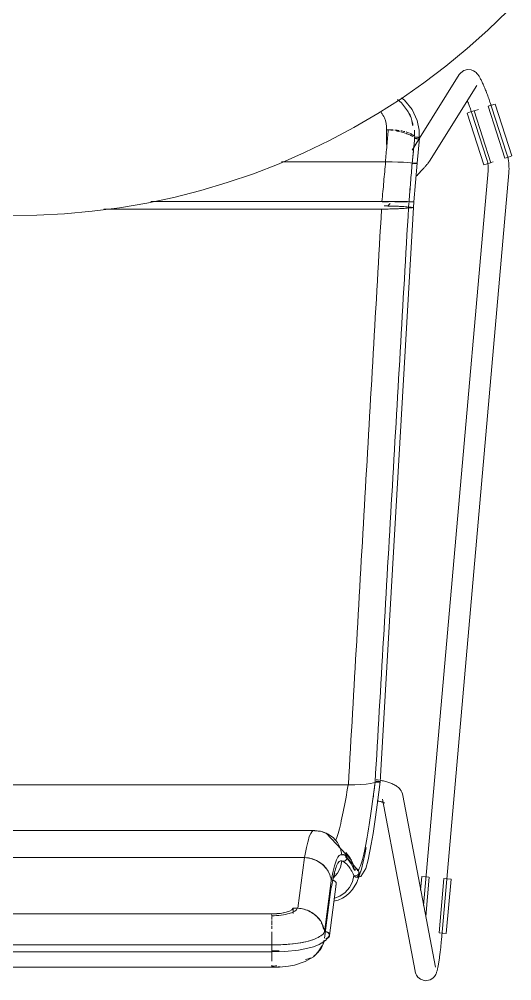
# Model space of a CAD drawing. Header units: millimetres. Extents: x 155927 to 326028, y -36033 to 97293.
# Drawn here: x 220590 to 220875, y 31041 to 31597 of the extents above; entities that cross this region are included whole.
import ezdxf

# ---------------------------------------------------------------- set-up
doc = ezdxf.new("R2010")
doc.units = ezdxf.units.MM
doc.header["$MEASUREMENT"] = 0
doc.layers.add('I-FURN', color=8, linetype='CONTINUOUS', lineweight=9)

msp = doc.modelspace()

# ---------------------------------------------------------------- linework, layer by layer
at = {"layer": 'I-FURN'}
for p, q in [((220861.08, 31590.59), (220872.57, 31601.72)), ((220849.15, 31579.93), (220861.08, 31590.59)), ((220836.8, 31569.76), (220849.15, 31579.93)), ((220824.05, 31560.09), (220836.8, 31569.76)), ((220844.55, 31564.86), (220821.51, 31528.09)), ((220845.44, 31565.98), (220844.55, 31564.86)), ((220845.44, 31565.98), (220847.17, 31567.2)), ((220847.17, 31567.2), (220849.4, 31567.79)), ((220849.4, 31567.79), (220851.37, 31567.62)), ((220851.37, 31567.62), (220852.75, 31567.1)), ((220852.75, 31567.1), (220853.67, 31566.53)), ((220853.67, 31566.53), (220854.3, 31566.01)), ((220854.3, 31566.01), (220854.76, 31565.55)), ((220854.76, 31565.55), (220855.13, 31565.12)), ((220855.13, 31565.12), (220855.44, 31564.72)), ((220855.44, 31564.72), (220855.72, 31564.33)), ((220855.72, 31564.33), (220855.97, 31563.94)), ((220855.97, 31563.94), (220856.22, 31563.55)), ((220856.22, 31563.55), (220856.45, 31563.15)), ((220856.45, 31563.15), (220856.68, 31562.74)), ((220856.68, 31562.74), (220856.91, 31562.31)), ((220810.93, 31550.93), (220824.05, 31560.09)), ((220827.41, 31514.9), (220854.72, 31558.49)), ((220856.91, 31562.31), (220857.14, 31561.87)), ((220857.14, 31561.87), (220857.37, 31561.42)), ((220857.37, 31561.42), (220857.6, 31560.94)), ((220857.6, 31560.94), (220857.83, 31560.45)), ((220857.83, 31560.45), (220858.07, 31559.94)), ((220858.07, 31559.94), (220858.31, 31559.41)), ((220858.31, 31559.41), (220858.55, 31558.87)), ((220858.55, 31558.87), (220858.79, 31558.31)), ((220858.79, 31558.31), (220859.04, 31557.73)), ((220859.04, 31557.73), (220859.28, 31557.13)), ((220859.28, 31557.13), (220859.53, 31556.52)), ((220811.23, 31551.54), (220812.92, 31550.19)), ((220859.53, 31556.52), (220859.78, 31555.9)), ((220859.78, 31555.9), (220860.03, 31555.26)), ((220860.03, 31555.26), (220860.29, 31554.6)), ((220860.29, 31554.6), (220860.54, 31553.94)), ((220860.54, 31553.94), (220860.8, 31553.26)), ((220860.8, 31553.26), (220861.05, 31552.57)), ((220861.05, 31552.57), (220861.31, 31551.87)), ((220861.31, 31551.87), (220861.56, 31551.16)), ((220797.46, 31542.31), (220810.93, 31550.93)), ((220808.84, 31550.48), (220811.19, 31548.52)), ((220811.19, 31548.52), (220814.68, 31543.95)), ((220812.92, 31550.19), (220817.26, 31544.66)), ((220849.35, 31549.6), (220849.59, 31548.98)), ((220849.59, 31548.98), (220849.82, 31548.34)), ((220849.82, 31548.34), (220850.06, 31547.7)), ((220850.06, 31547.7), (220850.29, 31547.04)), ((220850.29, 31547.04), (220850.53, 31546.37)), ((220850.53, 31546.37), (220850.76, 31545.7)), ((220861.19, 31546.58), (220870.87, 31516.58)), ((220861.3, 31546.62), (220863.28, 31547.26)), ((220861.56, 31551.16), (220861.81, 31550.45)), ((220861.81, 31550.45), (220862.07, 31549.73)), ((220862.07, 31549.73), (220862.32, 31549)), ((220862.32, 31549), (220862.57, 31548.27)), ((220862.57, 31548.27), (220862.81, 31547.53)), ((220862.81, 31547.53), (220863.06, 31546.79)), ((220863.06, 31546.79), (220863.21, 31546.33)), ((220871.92, 31519.52), (220863.21, 31546.33)), ((220863.28, 31547.26), (220865.23, 31547.89)), ((220865.23, 31547.89), (220874.92, 31517.88)), ((220783.65, 31534.23), (220797.46, 31542.31)), ((220814.68, 31543.95), (220816.59, 31540.26)), ((220817.26, 31544.66), (220820.16, 31538.34)), ((220849.07, 31542.67), (220851.03, 31543.3)), ((220849.07, 31542.67), (220858.76, 31512.67)), ((220850.76, 31545.7), (220850.99, 31545.02)), ((220850.99, 31545.02), (220851.23, 31544.34)), ((220851.03, 31543.3), (220853, 31543.94)), ((220851.23, 31544.34), (220851.46, 31543.65)), ((220851.46, 31543.65), (220851.69, 31542.95)), ((220851.69, 31542.95), (220851.79, 31542.63)), ((220851.79, 31542.63), (220860.5, 31515.81)), ((220862.8, 31513.97), (220853.12, 31543.98)), ((220855.69, 31544.81), (220853.21, 31544.01)), ((220820.16, 31538.34), (220821.37, 31532.69)), ((220769.52, 31526.71), (220783.65, 31534.23)), ((220802.46, 31533.02), (220803.51, 31533.02)), ((220802.52, 31524.51), (220802.52, 31534.26)), ((220821.37, 31532.69), (220821.46, 31527.23)), ((220755.11, 31519.77), (220769.52, 31526.71)), ((220820.91, 31527.13), (220817.24, 31521.27)), ((220820.16, 31513.63), (220821.58, 31528.13)), ((220740.43, 31513.4), (220755.11, 31519.77)), ((220871.93, 31519.47), (220871.92, 31519.52)), ((220872.26, 31518.38), (220871.93, 31519.47)), ((220872.55, 31517.27), (220872.26, 31518.38)), ((220725.51, 31507.63), (220740.43, 31513.4)), ((220801.81, 31514.47), (220741.7, 31514.47)), ((220741.7, 31514.47), (220801.81, 31514.47)), ((220805.57, 31514.44), (220801.81, 31514.47)), ((220801.93, 31514.47), (220805.57, 31514.44)), ((220805.67, 31514.44), (220809.11, 31514.37)), ((220809.11, 31514.37), (220805.67, 31514.44)), ((220812.21, 31514.25), (220809.11, 31514.37)), ((220809.17, 31514.36), (220812.21, 31514.25)), ((220814.68, 31514.1), (220812.21, 31514.25)), ((220812.25, 31514.25), (220814.69, 31514.1)), ((220816.42, 31513.92), (220814.68, 31514.1)), ((220814.7, 31514.1), (220816.42, 31513.92)), ((220816.42, 31513.92), (220817.31, 31513.73)), ((220817.31, 31513.73), (220816.42, 31513.92)), ((220817.78, 31513.74), (220817.31, 31513.73)), ((220817.31, 31513.73), (220817.78, 31513.74)), ((220817.32, 31513.54), (220817.8, 31513.53)), ((220817.79, 31513.53), (220817.32, 31513.54)), ((220818.28, 31513.74), (220817.78, 31513.74)), ((220817.78, 31513.74), (220818.27, 31513.74)), ((220818.27, 31513.74), (220818.77, 31513.73)), ((220818.77, 31513.73), (220818.28, 31513.74)), ((220818.29, 31513.53), (220818.78, 31513.54)), ((220818.78, 31513.54), (220818.29, 31513.53)), ((220818.33, 31491.43), (220820.16, 31513.63)), ((220819.22, 31513.72), (220818.77, 31513.73)), ((220818.77, 31513.73), (220819.22, 31513.72)), ((220818.78, 31513.54), (220819.24, 31513.55)), ((220819.23, 31513.55), (220818.78, 31513.54)), ((220819.61, 31513.71), (220819.22, 31513.72)), ((220819.22, 31513.72), (220819.6, 31513.71)), ((220819.61, 31513.56), (220819.23, 31513.55)), ((220819.24, 31513.55), (220819.62, 31513.56)), ((220819.6, 31513.71), (220819.9, 31513.69)), ((220819.9, 31513.69), (220819.61, 31513.71)), ((220819.91, 31513.59), (220819.61, 31513.56)), ((220819.62, 31513.56), (220819.91, 31513.59)), ((220820.09, 31513.66), (220819.9, 31513.69)), ((220819.91, 31513.59), (220820.1, 31513.61)), ((220820.09, 31513.61), (220819.91, 31513.59)), ((220820.09, 31513.66), (220820.16, 31513.64)), ((220820.16, 31513.64), (220820.09, 31513.66)), ((220820.16, 31513.63), (220820.09, 31513.61)), ((220820.1, 31513.61), (220820.16, 31513.63)), ((220825.65, 31512.66), (220825.41, 31512.38)), ((220825.88, 31512.92), (220825.65, 31512.66)), ((220826.09, 31513.18), (220825.88, 31512.92)), ((220826.29, 31513.42), (220826.09, 31513.18)), ((220826.48, 31513.65), (220826.29, 31513.42)), ((220826.66, 31513.87), (220826.48, 31513.65)), ((220826.84, 31514.09), (220826.66, 31513.87)), ((220827.01, 31514.32), (220826.84, 31514.09)), ((220827.2, 31514.58), (220827.01, 31514.32)), ((220827.41, 31514.9), (220827.2, 31514.58)), ((220860.71, 31513.3), (220858.76, 31512.67)), ((220860.5, 31515.81), (220860.7, 31515.18)), ((220860.7, 31515.18), (220860.86, 31514.54)), ((220862.69, 31513.93), (220860.71, 31513.3)), ((220860.86, 31514.54), (220861, 31513.89)), ((220861, 31513.89), (220861.12, 31513.24)), ((220861.12, 31513.24), (220861.21, 31512.58)), ((220864.07, 31514.38), (220862.9, 31514)), ((220872.96, 31517.25), (220870.99, 31516.62)), ((220872.79, 31516.16), (220872.55, 31517.27)), ((220872.98, 31515.03), (220872.79, 31516.16)), ((220874.92, 31517.88), (220872.96, 31517.25)), ((220873.13, 31513.9), (220872.98, 31515.03)), ((220873.24, 31512.76), (220873.13, 31513.9)), ((220873.3, 31511.62), (220873.24, 31512.76)), ((220710.37, 31502.46), (220725.51, 31507.63)), ((220820.99, 31507.51), (220820.56, 31507.06)), ((220821.4, 31507.96), (220820.99, 31507.51)), ((220821.8, 31508.39), (220821.4, 31507.96)), ((220822.19, 31508.82), (220821.8, 31508.39)), ((220822.58, 31509.23), (220822.19, 31508.82)), ((220822.94, 31509.63), (220822.58, 31509.23)), ((220823.3, 31510.02), (220822.94, 31509.63)), ((220823.64, 31510.4), (220823.3, 31510.02)), ((220823.97, 31510.76), (220823.64, 31510.4)), ((220861.25, 31509.25), (220823.95, 31084.75)), ((220824.29, 31511.11), (220823.97, 31510.76)), ((220824.59, 31511.45), (220824.29, 31511.11)), ((220824.88, 31511.77), (220824.59, 31511.45)), ((220825.15, 31512.08), (220824.88, 31511.77)), ((220825.41, 31512.38), (220825.15, 31512.08)), ((220834.26, 31064.88), (220873.2, 31508.2)), ((220861.21, 31512.58), (220861.27, 31511.92)), ((220861.3, 31509.94), (220861.25, 31509.28)), ((220861.25, 31509.28), (220861.25, 31509.25)), ((220861.27, 31511.92), (220861.3, 31511.26)), ((220861.3, 31511.26), (220861.31, 31510.6)), ((220861.31, 31510.6), (220861.3, 31509.94)), ((220873.2, 31508.2), (220873.28, 31509.34)), ((220873.28, 31509.34), (220873.31, 31510.48)), ((220873.31, 31510.48), (220873.3, 31511.62)), ((220695.04, 31497.89), (220710.37, 31502.46)), ((220820.13, 31506.6), (220819.69, 31506.12)), ((220820.56, 31507.06), (220820.13, 31506.6)), ((220679.53, 31493.95), (220695.04, 31497.89)), ((220648.11, 31487.93), (220663.88, 31490.62)), ((220663.88, 31490.62), (220679.53, 31493.95)), ((220666.13, 31491.5), (220799.87, 31491.5)), ((220799.87, 31491.5), (220666.13, 31491.5)), ((220799.87, 31491.5), (220803.66, 31491.5)), ((220803.66, 31491.5), (220799.87, 31491.5)), ((220803.66, 31491.37), (220799.88, 31491.37)), ((220799.88, 31491.37), (220803.66, 31491.37)), ((220803.66, 31491.5), (220807.22, 31491.49)), ((220807.22, 31491.49), (220803.66, 31491.5)), ((220810.36, 31491.48), (220807.22, 31491.49)), ((220810.34, 31491.39), (220807.22, 31491.38)), ((220807.22, 31491.38), (220810.34, 31491.39)), ((220807.23, 31491.49), (220810.35, 31491.48)), ((220812.84, 31491.4), (220810.34, 31491.39)), ((220810.34, 31491.39), (220812.84, 31491.4)), ((220810.36, 31491.48), (220812.86, 31491.47)), ((220812.86, 31491.47), (220810.36, 31491.48)), ((220814.59, 31491.41), (220812.84, 31491.4)), ((220812.84, 31491.4), (220814.59, 31491.41)), ((220812.86, 31491.47), (220814.6, 31491.46)), ((220814.61, 31491.46), (220812.86, 31491.47)), ((220814.6, 31491.46), (220815.49, 31491.44)), ((220815.49, 31491.44), (220814.61, 31491.46)), ((220815.49, 31491.44), (220815.96, 31491.44)), ((220815.97, 31491.44), (220815.49, 31491.44)), ((220815.96, 31491.43), (220815.49, 31491.43)), ((220815.49, 31491.43), (220815.96, 31491.43)), ((220815.96, 31491.44), (220816.46, 31491.44)), ((220816.45, 31491.43), (220815.96, 31491.43)), ((220815.96, 31491.43), (220816.46, 31491.43)), ((220816.46, 31491.44), (220815.97, 31491.44)), ((220816.94, 31491.43), (220816.45, 31491.43)), ((220816.46, 31491.44), (220816.95, 31491.44)), ((220816.95, 31491.44), (220816.46, 31491.44)), ((220816.46, 31491.43), (220816.95, 31491.43)), ((220817.4, 31491.43), (220816.94, 31491.43)), ((220816.95, 31491.44), (220817.4, 31491.44)), ((220817.41, 31491.44), (220816.95, 31491.44)), ((220816.95, 31491.43), (220817.4, 31491.43)), ((220817.4, 31491.44), (220817.78, 31491.44)), ((220817.78, 31491.43), (220817.4, 31491.43)), ((220817.4, 31491.43), (220817.78, 31491.43)), ((220817.79, 31491.44), (220817.41, 31491.44)), ((220817.78, 31491.44), (220818.08, 31491.44)), ((220818.08, 31491.44), (220817.79, 31491.44)), ((220818.33, 31491.43), (220818.06, 31488.08)), ((220818.26, 31491.44), (220818.33, 31491.43)), ((220818.33, 31491.43), (220818.26, 31491.43)), ((220818.33, 31491.43), (220818.27, 31491.44)), ((220818.27, 31491.43), (220818.33, 31491.43)), ((220616.31, 31484.44), (220632.25, 31485.87)), ((220632.25, 31485.87), (220648.11, 31487.93)), ((220639.03, 31487.18), (220799.6, 31487.18)), ((220799.6, 31487.18), (220639.03, 31487.18)), ((220798.77, 31156.17), (220818.06, 31488.08)), ((220799.6, 31487.18), (220803.39, 31487.21)), ((220803.4, 31488.94), (220801.14, 31488.96)), ((220803.09, 31488.82), (220804.57, 31490.35)), ((220803.39, 31487.21), (220806.95, 31487.29)), ((220806.95, 31488.86), (220803.4, 31488.94)), ((220810.07, 31488.74), (220806.95, 31488.86)), ((220806.95, 31487.29), (220810.08, 31487.41)), ((220812.56, 31488.58), (220810.07, 31488.74)), ((220810.08, 31487.41), (220812.59, 31487.57)), ((220814.31, 31488.39), (220812.56, 31488.58)), ((220812.59, 31487.57), (220814.33, 31487.77)), ((220815.22, 31488.17), (220814.31, 31488.39)), ((220814.33, 31487.77), (220815.22, 31487.98)), ((220815.69, 31488.18), (220815.22, 31488.17)), ((220815.22, 31487.98), (220815.69, 31487.97)), ((220816.18, 31488.19), (220815.69, 31488.18)), ((220815.69, 31487.97), (220816.19, 31487.96)), ((220816.67, 31488.18), (220816.18, 31488.19)), ((220816.19, 31487.96), (220816.68, 31487.97)), ((220817.12, 31488.17), (220816.67, 31488.18)), ((220816.68, 31487.97), (220817.13, 31487.98)), ((220817.51, 31488.15), (220817.12, 31488.17)), ((220817.13, 31487.98), (220817.51, 31488)), ((220817.8, 31488.13), (220817.51, 31488.15)), ((220817.51, 31488), (220817.8, 31488.02)), ((220817.99, 31488.1), (220817.8, 31488.13)), ((220817.8, 31488.02), (220817.99, 31488.05)), ((220818.06, 31488.08), (220817.99, 31488.1)), ((220817.99, 31488.05), (220818.06, 31488.08)), ((220584.33, 31483.51), (220600.33, 31483.66)), ((220600.33, 31483.66), (220616.31, 31484.44)), ((220797.25, 31157.3), (220796.52, 31157.4)), ((220797.96, 31157.19), (220797.25, 31157.3)), ((220799.36, 31156.95), (220798.67, 31157.07)), ((220396.95, 31154.45), (220780.35, 31154.45)), ((220780.43, 31154.45), (220396.95, 31154.45)), ((220780.35, 31154.45), (220784.12, 31154.51)), ((220784.12, 31154.51), (220780.43, 31154.45)), ((220784.12, 31154.51), (220787.66, 31154.66)), ((220787.66, 31154.66), (220784.18, 31154.51)), ((220787.66, 31154.66), (220790.76, 31154.9)), ((220790.76, 31154.9), (220787.7, 31154.66)), ((220790.76, 31154.9), (220793.25, 31155.21)), ((220793.25, 31155.21), (220790.79, 31154.9)), ((220793.25, 31155.21), (220795, 31155.58)), ((220795, 31155.58), (220793.26, 31155.21)), ((220795.9, 31155.98), (220795, 31155.58)), ((220795, 31155.58), (220795.9, 31155.98)), ((220795.9, 31155.98), (220796.37, 31155.96)), ((220796.38, 31155.96), (220795.9, 31155.98)), ((220796.37, 31155.96), (220796.87, 31155.96)), ((220796.87, 31155.96), (220796.38, 31155.96)), ((220796.91, 31156.38), (220796.41, 31156.38)), ((220796.41, 31156.38), (220796.91, 31156.38)), ((220796.87, 31155.96), (220797.36, 31155.96)), ((220797.37, 31155.96), (220796.87, 31155.96)), ((220797.4, 31156.37), (220796.91, 31156.38)), ((220796.91, 31156.38), (220797.4, 31156.37)), ((220798.77, 31156.17), (220797.21, 31144.31)), ((220797.36, 31155.96), (220797.82, 31155.99)), ((220797.82, 31155.99), (220797.37, 31155.96)), ((220797.85, 31156.35), (220797.4, 31156.37)), ((220797.4, 31156.37), (220797.86, 31156.35)), ((220797.82, 31155.99), (220798.2, 31156.02)), ((220798.21, 31156.02), (220797.82, 31155.99)), ((220798.23, 31156.31), (220797.85, 31156.35)), ((220797.86, 31156.35), (220798.24, 31156.31)), ((220798.2, 31156.02), (220798.5, 31156.06)), ((220798.51, 31156.06), (220798.21, 31156.02)), ((220798.52, 31156.27), (220798.23, 31156.31)), ((220798.24, 31156.31), (220798.53, 31156.27)), ((220798.5, 31156.06), (220798.7, 31156.11)), ((220798.7, 31156.11), (220798.51, 31156.06)), ((220798.71, 31156.22), (220798.52, 31156.27)), ((220798.53, 31156.27), (220798.71, 31156.22)), ((220798.7, 31156.11), (220798.77, 31156.17)), ((220798.77, 31156.17), (220798.7, 31156.11)), ((220798.77, 31156.17), (220798.71, 31156.22)), ((220798.71, 31156.22), (220798.77, 31156.17)), ((220800.04, 31156.81), (220799.36, 31156.95)), ((220800.71, 31156.67), (220800.04, 31156.81)), ((220801.36, 31156.52), (220800.71, 31156.67)), ((220802.01, 31156.36), (220801.36, 31156.52)), ((220802.64, 31156.18), (220802.01, 31156.36)), ((220803.25, 31156), (220802.64, 31156.18)), ((220803.86, 31155.81), (220803.25, 31156)), ((220804.45, 31155.6), (220803.86, 31155.81)), ((220805.03, 31155.38), (220804.45, 31155.6)), ((220805.6, 31155.15), (220805.03, 31155.38)), ((220806.16, 31154.89), (220805.6, 31155.15)), ((220806.71, 31154.62), (220806.16, 31154.89)), ((220807.25, 31154.33), (220806.71, 31154.62)), ((220807.79, 31154.01), (220807.25, 31154.33)), ((220808.32, 31153.65), (220807.79, 31154.01)), ((220808.86, 31153.25), (220808.32, 31153.65)), ((220809.39, 31152.8), (220808.86, 31153.25)), ((220809.91, 31152.28), (220809.39, 31152.8)), ((220810.42, 31151.68), (220809.91, 31152.28)), ((220810.9, 31150.99), (220810.42, 31151.68)), ((220800.17, 31146.09), (220818.99, 31046.79)), ((220811.34, 31150.2), (220810.9, 31150.99)), ((220811.7, 31149.31), (220811.34, 31150.2)), ((220811.96, 31148.32), (220811.7, 31149.31)), ((220830.78, 31049.03), (220811.96, 31148.32)), ((220797.21, 31144.31), (220795.86, 31134.38)), ((220797.62, 31145.06), (220797.13, 31145.16)), ((220798.09, 31144.96), (220797.62, 31145.06)), ((220798.54, 31144.86), (220798.09, 31144.96)), ((220798.96, 31144.75), (220798.54, 31144.86)), ((220799.35, 31144.64), (220798.96, 31144.75)), ((220799.72, 31144.53), (220799.35, 31144.64)), ((220800.06, 31144.43), (220799.72, 31144.53)), ((220800.36, 31144.32), (220800.06, 31144.43)), ((220800.63, 31144.22), (220800.36, 31144.32)), ((220800.86, 31144.12), (220800.63, 31144.22)), ((220801.05, 31144.04), (220800.86, 31144.12)), ((220801.21, 31143.96), (220801.05, 31144.04)), ((220801.29, 31143.91), (220801.21, 31143.96)), ((220801.37, 31143.87), (220801.29, 31143.91)), ((220801.39, 31143.86), (220801.37, 31143.87)), ((220795.86, 31134.38), (220794.68, 31126.36)), ((220416.26, 31127.95), (220761.05, 31127.95)), ((220761.05, 31127.95), (220416.26, 31127.95)), ((220760.51, 31128.1), (220455.71, 31128.1)), ((220764.26, 31127.66), (220760.51, 31128.1)), ((220764.84, 31127.47), (220761.05, 31127.95)), ((220761.05, 31127.94), (220764.83, 31127.47)), ((220768.72, 31125.93), (220764.26, 31127.66)), ((220764.83, 31127.47), (220768.4, 31126.1)), ((220768.41, 31126.11), (220764.84, 31127.47)), ((220767.62, 31126.53), (220765.7, 31127.23)), ((220782.22, 31110.83), (220767.62, 31126.53)), ((220768.4, 31126.1), (220771.54, 31123.93)), ((220771.54, 31123.94), (220768.41, 31126.11)), ((220774.05, 31121.07), (220771.54, 31123.94)), ((220771.54, 31123.93), (220774.05, 31121.06)), ((220794.68, 31126.36), (220793.64, 31120.05)), ((220775.8, 31117.67), (220774.05, 31121.07)), ((220774.05, 31121.06), (220775.8, 31117.67)), ((220789.93, 31114.19), (220790.66, 31118.25)), ((220793.64, 31120.05), (220791.84, 31111.03)), ((220778.51, 31113.92), (220775.63, 31113.97)), ((220776.7, 31113.96), (220775.8, 31117.67)), ((220776.7, 31113.95), (220777.17, 31114.12)), ((220777.17, 31114.12), (220776.7, 31113.96)), ((220777.66, 31114.16), (220777.17, 31114.12)), ((220777.17, 31114.12), (220777.66, 31114.15)), ((220778.16, 31114.07), (220777.66, 31114.16)), ((220777.66, 31114.15), (220778.15, 31114.07)), ((220778.15, 31114.07), (220778.6, 31113.87)), ((220778.61, 31113.87), (220778.16, 31114.07)), ((220786.33, 31104.64), (220778.21, 31114.06)), ((220778.6, 31113.87), (220778.99, 31113.56)), ((220778.99, 31113.56), (220778.61, 31113.87)), ((220778.88, 31115.34), (220781.27, 31112.5)), ((220781.28, 31112.5), (220778.88, 31115.34)), ((220778.99, 31113.56), (220779.28, 31113.15)), ((220779.28, 31113.15), (220778.99, 31113.56)), ((220779.28, 31113.15), (220779.47, 31112.69)), ((220779.47, 31112.69), (220779.28, 31113.15)), ((220779.47, 31112.69), (220779.53, 31112.2)), ((220779.54, 31112.2), (220779.47, 31112.69)), ((220788.04, 31105.67), (220789.93, 31114.19)), ((220422.3, 31112.35), (220755.01, 31112.35)), ((220755.01, 31112.35), (220422.3, 31112.35)), ((220755.01, 31112.35), (220751.15, 31083.07)), ((220758.78, 31111.87), (220755.01, 31112.35)), ((220762.33, 31110.55), (220758.78, 31111.87)), ((220765.44, 31108.48), (220762.33, 31110.55)), ((220767.93, 31105.74), (220765.44, 31108.48)), ((220775.8, 31106.74), (220776.7, 31110.45)), ((220777.17, 31110.29), (220776.7, 31110.45)), ((220776.7, 31110.45), (220777.17, 31110.29)), ((220777.38, 31110.17), (220776.94, 31110.35)), ((220777.66, 31110.25), (220777.17, 31110.29)), ((220777.17, 31110.29), (220777.66, 31110.25)), ((220778.15, 31110.33), (220777.66, 31110.25)), ((220777.66, 31110.25), (220778.16, 31110.33)), ((220778.6, 31110.53), (220778.15, 31110.33)), ((220778.16, 31110.33), (220778.61, 31110.53)), ((220778.99, 31110.85), (220778.6, 31110.53)), ((220778.61, 31110.53), (220778.99, 31110.85)), ((220779.28, 31111.25), (220778.99, 31110.85)), ((220778.99, 31110.85), (220779.28, 31111.25)), ((220779.47, 31111.71), (220779.28, 31111.25)), ((220779.28, 31111.25), (220779.47, 31111.71)), ((220779.53, 31112.2), (220779.47, 31111.71)), ((220779.47, 31111.71), (220779.54, 31112.2)), ((220781.27, 31112.5), (220782.91, 31109.18)), ((220782.92, 31109.18), (220781.28, 31112.5)), ((220782.91, 31109.18), (220783.71, 31105.56)), ((220783.71, 31105.57), (220782.92, 31109.18)), ((220791.84, 31111.03), (220790.43, 31106.03)), ((220771.54, 31100.47), (220774.05, 31103.34)), ((220772.54, 31103.37), (220771.79, 31100.93)), ((220774.05, 31103.34), (220775.8, 31106.74)), ((220782.75, 31098.45), (220783.66, 31102.08)), ((220784.13, 31101.92), (220783.66, 31102.08)), ((220783.66, 31102.08), (220784.13, 31101.91)), ((220783.71, 31105.56), (220784.18, 31105.72)), ((220784.18, 31105.72), (220783.71, 31105.57)), ((220784.62, 31101.87), (220784.13, 31101.92)), ((220784.13, 31101.91), (220784.62, 31101.87)), ((220784.18, 31105.72), (220784.68, 31105.75)), ((220784.68, 31105.75), (220784.18, 31105.72)), ((220785.12, 31101.95), (220784.62, 31101.87)), ((220784.62, 31101.87), (220785.12, 31101.95)), ((220784.68, 31105.75), (220785.17, 31105.65)), ((220785.17, 31105.66), (220784.68, 31105.75)), ((220785.57, 31102.14), (220785.12, 31101.95)), ((220785.12, 31101.95), (220785.57, 31102.14)), ((220785.62, 31105.45), (220785.17, 31105.66)), ((220785.17, 31105.65), (220785.62, 31105.45)), ((220785.36, 31098.04), (220788.04, 31105.67)), ((220785.96, 31102.45), (220785.57, 31102.14)), ((220785.57, 31102.14), (220785.96, 31102.45)), ((220785.62, 31105.45), (220786, 31105.13)), ((220786, 31105.13), (220785.62, 31105.45)), ((220786.26, 31102.85), (220785.96, 31102.45)), ((220785.96, 31102.45), (220786.26, 31102.84)), ((220786, 31105.13), (220786.29, 31104.73)), ((220786.29, 31104.73), (220786, 31105.13)), ((220786.18, 31104.91), (220786.31, 31104.7)), ((220786.45, 31103.3), (220786.26, 31102.85)), ((220786.26, 31102.84), (220786.46, 31103.3)), ((220786.29, 31104.73), (220786.47, 31104.27)), ((220786.47, 31104.27), (220786.29, 31104.73)), ((220786.53, 31103.78), (220786.45, 31103.3)), ((220786.46, 31103.3), (220786.53, 31103.78)), ((220786.47, 31104.27), (220786.53, 31103.78)), ((220786.53, 31103.78), (220786.47, 31104.27)), ((220790.43, 31106.03), (220787.66, 31101.39)), ((220770.56, 31098.97), (220766.71, 31069.27)), ((220773.39, 31097.07), (220769.53, 31067.29)), ((220771.79, 31100.93), (220770.41, 31094.64)), ((220771.52, 31099.16), (220771.03, 31099.13)), ((220772.02, 31099.09), (220771.52, 31099.16)), ((220772.47, 31098.89), (220772.02, 31099.09)), ((220772.85, 31098.59), (220772.47, 31098.89)), ((220773.14, 31098.21), (220772.85, 31098.59)), ((220773.33, 31097.77), (220773.14, 31098.21)), ((220773.15, 31096.39), (220773.33, 31096.83)), ((220773.4, 31097.3), (220773.33, 31097.77)), ((220773.33, 31096.83), (220773.4, 31097.3)), ((220781.01, 31095.13), (220782.75, 31098.45)), ((220782.86, 31093.92), (220785.36, 31098.04)), ((220785.48, 31100.86), (220784.56, 31101.16)), ((220787.66, 31101.39), (220785.48, 31100.86)), ((220822.92, 31101.38), (220822.22, 31093.49)), ((220822.92, 31101.38), (220824.96, 31101.2)), ((220824.96, 31101.2), (220827.03, 31101.02)), ((220825.16, 31078.41), (220827.15, 31101.01)), ((220835.6, 31100.27), (220832.84, 31068.86)), ((220835.72, 31100.26), (220837.79, 31100.08)), ((220839.83, 31099.9), (220837.07, 31068.49)), ((220837.79, 31100.08), (220839.83, 31099.9)), ((220770.54, 31095.42), (220766.69, 31065.73)), ((220775.45, 31090.13), (220778.53, 31092.3)), ((220778.53, 31092.3), (220781.01, 31095.13)), ((220779.15, 31090.28), (220781.12, 31091.96)), ((220781.12, 31091.96), (220782.86, 31093.92)), ((220771.93, 31088.73), (220775.45, 31090.13)), ((220772.07, 31087.22), (220774.58, 31087.87)), ((220774.58, 31087.87), (220776.95, 31088.9)), ((220776.95, 31088.9), (220779.15, 31090.28)), ((220736.08, 31079.88), (220441.23, 31079.88)), ((220441.23, 31079.82), (220736.08, 31079.82)), ((220739.12, 31079.99), (220736.08, 31079.88)), ((220741.97, 31080.31), (220739.12, 31079.99)), ((220744.46, 31080.82), (220741.97, 31080.31)), ((220746.44, 31081.49), (220744.46, 31080.82)), ((220747.79, 31082.28), (220746.44, 31081.49)), ((220748.43, 31083.14), (220747.79, 31082.28)), ((220748.43, 31080.13), (220748.43, 31083.14)), ((220751.15, 31083.07), (220748.43, 31083.14)), ((220736.08, 31078.29), (220736.08, 31076.56)), ((220736.08, 31075.97), (220736.08, 31073.51)), ((220736.08, 31072.98), (220736.08, 31071.14)), ((220736.08, 31069.51), (220736.08, 31065.96)), ((220767.46, 31071.7), (220766.84, 31066.92)), ((220835.03, 31068.66), (220832.96, 31068.85)), ((220837.07, 31068.49), (220835.03, 31068.66)), ((220736.08, 31061.95), (220736.08, 31065.76)), ((220736.08, 31065.76), (220736.08, 31061.95)), ((220742.49, 31062.07), (220748.48, 31062.55)), ((220748.48, 31062.55), (220753.91, 31063.38)), ((220753.91, 31063.38), (220757.41, 31064.18)), ((220757.41, 31064.18), (220760.24, 31065.06)), ((220760.24, 31065.06), (220760.75, 31065.25)), ((220767.28, 31064.41), (220763.45, 31062.1)), ((220769.17, 31066.79), (220767.28, 31064.41)), ((220834.03, 31062.47), (220834.1, 31063.22)), ((220834.1, 31063.22), (220834.17, 31063.97)), ((220834.17, 31063.97), (220834.24, 31064.72)), ((220834.24, 31064.72), (220834.26, 31064.88)), ((220736.08, 31061.98), (220441.23, 31061.98)), ((220441.23, 31058.02), (220736.08, 31058.02)), ((220736.08, 31061.98), (220742.49, 31062.07)), ((220736.08, 31061.97), (220736.08, 31058.02)), ((220736.08, 31061.87), (220736.08, 31061.97)), ((220736.08, 31061.65), (220736.08, 31061.87)), ((220736.08, 31061.31), (220736.08, 31061.65)), ((220736.08, 31060.9), (220736.08, 31061.31)), ((220736.08, 31060.42), (220736.08, 31060.9)), ((220736.08, 31059.92), (220736.08, 31060.42)), ((220736.08, 31059.43), (220736.08, 31059.92)), ((220736.08, 31058.98), (220736.08, 31059.43)), ((220736.08, 31058.59), (220736.08, 31058.98)), ((220736.08, 31058.28), (220736.08, 31058.59)), ((220736.08, 31058.09), (220736.08, 31058.28)), ((220736.08, 31055.24), (220736.08, 31058.26)), ((220736.08, 31058.26), (220736.08, 31055.25)), ((220743.64, 31058.17), (220736.08, 31058.02)), ((220736.08, 31058.02), (220736.08, 31058.09)), ((220751.53, 31058.96), (220743.64, 31058.17)), ((220756.24, 31059.83), (220751.53, 31058.96)), ((220760.28, 31060.91), (220756.24, 31059.83)), ((220763.45, 31062.1), (220760.28, 31060.91)), ((220763.82, 31059.03), (220762.15, 31056.96)), ((220765.15, 31061.3), (220763.82, 31059.03)), ((220833.39, 31056.71), (220833.47, 31057.4)), ((220833.47, 31057.4), (220833.56, 31058.1)), ((220833.56, 31058.1), (220833.64, 31058.81)), ((220833.64, 31058.81), (220833.72, 31059.53)), ((220833.72, 31059.53), (220833.8, 31060.25)), ((220833.8, 31060.25), (220833.88, 31060.99)), ((220833.88, 31060.99), (220833.96, 31061.73)), ((220833.96, 31061.73), (220834.03, 31062.47)), ((220736.08, 31055.08), (220736.08, 31052.5)), ((220755.45, 31052.25), (220749.3, 31050.23)), ((220760.17, 31055.12), (220755.45, 31052.25)), ((220762.15, 31056.96), (220760.17, 31055.12)), ((220832.58, 31051.16), (220832.67, 31051.71)), ((220832.67, 31051.71), (220832.76, 31052.28)), ((220832.76, 31052.28), (220832.85, 31052.87)), ((220832.85, 31052.87), (220832.95, 31053.47)), ((220832.95, 31053.47), (220833.04, 31054.09)), ((220833.04, 31054.09), (220833.13, 31054.73)), ((220833.13, 31054.73), (220833.21, 31055.37)), ((220833.21, 31055.37), (220833.3, 31056.04)), ((220833.3, 31056.04), (220833.39, 31056.71)), ((220441.23, 31048.98), (220736.08, 31048.98)), ((220736.08, 31049.33), (220736.08, 31050.24)), ((220736.08, 31049.38), (220736.08, 31049)), ((220736.08, 31048.98), (220736.08, 31049.15)), ((220740.6, 31049.06), (220736.08, 31048.98)), ((220745.81, 31049.58), (220740.6, 31049.06)), ((220749.3, 31050.23), (220745.81, 31049.58)), ((220819.07, 31046.38), (220818.99, 31046.79)), ((220819.21, 31045.86), (220819.07, 31046.38)), ((220819.42, 31045.24), (220819.21, 31045.86)), ((220831.31, 31045.8), (220831.45, 31046.21)), ((220831.45, 31046.21), (220831.58, 31046.6)), ((220831.58, 31046.6), (220831.69, 31047)), ((220831.69, 31047), (220831.8, 31047.4)), ((220831.8, 31047.4), (220831.9, 31047.81)), ((220831.9, 31047.81), (220832, 31048.24)), ((220832, 31048.24), (220832.1, 31048.68)), ((220832.1, 31048.68), (220832.2, 31049.14)), ((220832.2, 31049.14), (220832.29, 31049.62)), ((220832.29, 31049.62), (220832.39, 31050.12)), ((220832.39, 31050.12), (220832.48, 31050.63)), ((220832.48, 31050.63), (220832.58, 31051.16)), ((220819.8, 31044.44), (220819.42, 31045.24)), ((220820.55, 31043.36), (220819.8, 31044.44)), ((220822.12, 31042.04), (220820.55, 31043.36)), ((220822.12, 31042.04), (220824.87, 31041.2)), ((220824.87, 31041.2), (220827.63, 31041.69)), ((220827.63, 31041.69), (220829.29, 31042.73)), ((220829.29, 31042.73), (220830.14, 31043.64)), ((220830.14, 31043.64), (220830.62, 31044.34)), ((220830.62, 31044.34), (220830.92, 31044.9)), ((220830.92, 31044.9), (220831.14, 31045.37)), ((220831.14, 31045.37), (220831.31, 31045.8))]:
    msp.add_line(p, q, dxfattribs=at)
for centre, major_axis, ratio, start_param, end_param in [((220754.88, 31097.28), (15.78, 0), 0.955139, 0.354206, 1.562553), ((220754.88, 31097.28), (15.78, 0), 0.955139, 0.112537, 0.354036), ((220771.44, 31097.3), (1.96, 0), 0.955139, 5.775592, 8.064923), ((220736.08, 31064.73), (0, 15.75), 0.000004, 5.8107, 5.99294), ((220736.08, 31053.26), (12.4, 0), 0.287441, 4.712389, 4.950404)]:
    msp.add_ellipse(centre, major_axis=major_axis, ratio=ratio, start_param=start_param, end_param=end_param, dxfattribs=at)
for points, knots in [([(220799.35, 31542.91), (220800.12, 31542), (220802.05, 31539.01), (220802.68, 31535.4), (220802.46, 31533.02)], [0.5, 0.5, 0.5, 0.5, 0.6666667, 1, 1, 1, 1]), ([(220814.68, 31543.93), (220815.19, 31543.1), (220816.77, 31540.38), (220817.37, 31537.4), (220817.65, 31535.29)], [-0.4024189, -0.4024189, -0.4024189, -0.4024189, -0.3333333, -0.1789981, -0.1789981, -0.1789981, -0.1789981]), ([(220818.75, 31528.68), (220818.89, 31528.7), (220819.17, 31528.73), (220819.6, 31528.75), (220819.97, 31528.74), (220820.26, 31528.72), (220820.53, 31528.68), (220820.78, 31528.63), (220821.01, 31528.57), (220821.2, 31528.51), (220821.4, 31528.41), (220821.5, 31528.32), (220821.53, 31528.28)], [0, 0, 0, 0, 0.0555556, 0.1111111, 0.1666667, 0.1944444, 0.2222222, 0.2777778, 0.3055556, 0.3333333, 0.3888889, 0.4444444, 0.4444444, 0.4444444, 0.4444444]), ([(220815.22, 31487.98), (220814.95, 31487.83), (220813.56, 31487.62), (220810.2, 31487.4), (220807.03, 31487.28), (220803.43, 31487.2), (220800.88, 31487.18), (220799.6, 31487.18)], [-1, -1, -1, -1, -0.666667, -0.5, -0.333333, -0.166667, 0, 0, 0, 0]), ([(220801.14, 31488.96), (220803.17, 31488.95), (220806.39, 31488.9), (220810.18, 31488.75), (220813.53, 31488.53), (220814.93, 31488.32), (220815.22, 31488.18)], [-0.9335619, -0.9335619, -0.9335619, -0.9335619, -0.6666667, -0.5, -0.3333333, 0, 0, 0, 0]), ([(220818.06, 31488.08), (220818.06, 31488.06), (220817.92, 31488.03), (220817.53, 31488), (220817.15, 31487.98), (220816.69, 31487.97), (220816.19, 31487.96), (220815.69, 31487.97), (220815.37, 31487.97), (220815.22, 31487.98)], [-0.498493, -0.498493, -0.498493, -0.498493, -0.375, -0.3125, -0.25, -0.1875, -0.125, -0.0625, 0, 0, 0, 0]), ([(220780.35, 31154.45), (220779.38, 31149.06), (220777.43, 31138.28), (220775, 31127.57), (220773.54, 31123.32), (220773.05, 31122.18)], [0, 0, 0, 0, 0.25, 0.5, 0.625, 0.625, 0.625, 0.625]), ([(220785.54, 31104.68), (220785.94, 31104.88), (220787.37, 31106.48), (220789.8, 31114.78), (220792.85, 31133.21), (220794.89, 31148.43), (220795.9, 31155.98)], [0.1500588, 0.1500588, 0.1500588, 0.1500588, 0.25, 0.5, 0.75, 1, 1, 1, 1]), ([(220760.51, 31128.1), (220759.68, 31128.1), (220757.85, 31125.72), (220756.02, 31118.08), (220755.01, 31112.35)], [0.0892846, 0.0892846, 0.0892846, 0.0892846, 0.5, 1, 1, 1, 1]), ([(220778.83, 31112.7), (220779.28, 31112.3), (220780.91, 31110.63), (220782.54, 31107.97), (220783.71, 31105.56)], [0.303693, 0.303693, 0.303693, 0.303693, 0.5, 1, 1, 1, 1]), ([(220771.25, 31099.06), (220772.04, 31102.78), (220773.86, 31109.26), (220775.67, 31111), (220776.7, 31110.45)], [0.1122148, 0.1122148, 0.1122148, 0.1122148, 0.5, 1, 1, 1, 1]), ([(220777.38, 31110.17), (220778.31, 31109.7), (220780.4, 31107.91), (220782.5, 31104.48), (220783.66, 31102.08)], [0.0974621, 0.0974621, 0.0974621, 0.0974621, 0.5, 1, 1, 1, 1]), ([(220783.66, 31102.08), (220784.68, 31100.52), (220785.94, 31100.75), (220787.2, 31103.69), (220787.44, 31104.34)], [0, 0, 0, 0, 0.25, 0.3084956, 0.3084956, 0.3084956, 0.3084956]), ([(220754.68, 31082.52), (220755.92, 31082.19), (220759.44, 31080.77), (220762.74, 31078.3), (220763.88, 31076.15)], [-0.8333333, -0.8333333, -0.8333333, -0.8333333, -0.6666667, -0.3333333, -0.3333333, -0.3333333, -0.3333333]), ([(220767.57, 31065.69), (220767.71, 31065.68), (220767.93, 31065.7), (220768.22, 31065.77), (220768.49, 31065.87), (220768.81, 31066.05), (220769.13, 31066.34), (220769.36, 31066.7), (220769.5, 31067.05), (220769.54, 31067.36), (220769.55, 31067.63), (220769.51, 31067.89), (220769.44, 31068.15), (220769.33, 31068.4), (220769.14, 31068.71), (220768.81, 31069.03), (220768.41, 31069.27), (220768.06, 31069.39), (220767.69, 31069.46), (220767.25, 31069.45), (220766.89, 31069.35), (220766.71, 31069.27)], [0.1111111, 0.1111111, 0.1111111, 0.1111111, 0.1666667, 0.1944444, 0.2222222, 0.2777778, 0.3333333, 0.3888889, 0.4444444, 0.4791667, 0.5138889, 0.5486111, 0.5833333, 0.6180556, 0.6527778, 0.7222222, 0.7916667, 0.8263889, 0.8611111, 0.9305556, 1, 1, 1, 1]), ([(220767.96, 31069.36), (220768.08, 31069.32), (220768.31, 31069.22), (220768.73, 31068.95), (220769.18, 31068.4), (220769.43, 31067.53), (220769.21, 31066.75), (220768.81, 31066.24), (220768.43, 31065.94), (220767.97, 31065.75), (220767.64, 31065.71), (220767.47, 31065.7)], [-0.8125, -0.8125, -0.8125, -0.8125, -0.765625, -0.71875, -0.625, -0.5, -0.375, -0.3125, -0.25, -0.1875, -0.125, -0.125, -0.125, -0.125]), ([(220760.43, 31055.6), (220760.83, 31055.87), (220762.2, 31056.91), (220764.21, 31059.08), (220765.82, 31061.93), (220766.28, 31063.87), (220766.45, 31064.64)], [0.434972, 0.434972, 0.434972, 0.434972, 0.5, 0.6666667, 0.8333333, 0.9407177, 0.9407177, 0.9407177, 0.9407177])]:
    msp.add_open_spline(points, degree=3, knots=knots, dxfattribs=at)
for points in [[(220817.78, 31535.93), (220817.58, 31536.66), (220817.34, 31537.37), (220817.08, 31538.08)], [(220801.81, 31514.47), (220802.12, 31517.6), (220802.71, 31523.85), (220803.25, 31529.99), (220803.51, 31533.02)], [(220802.51, 31534.53), (220802.53, 31534.03), (220802.51, 31533.52), (220802.46, 31533.02)], [(220803.51, 31533.02), (220804.46, 31533.01), (220805.39, 31532.98), (220806.3, 31532.92)], [(220806.35, 31532.6), (220805.88, 31532.67), (220805.4, 31532.72), (220804.92, 31532.77)], [(220807.23, 31532.85), (220808.13, 31532.77), (220809.01, 31532.67), (220809.86, 31532.55)], [(220810.04, 31531.95), (220809.39, 31532.09), (220808.73, 31532.23), (220808.05, 31532.35)], [(220813.29, 31531.1), (220812.49, 31531.35), (220811.61, 31531.58), (220810.7, 31531.8)], [(220810.72, 31532.42), (220811.56, 31532.27), (220812.36, 31532.11), (220813.1, 31531.92)], [(220815.92, 31530.11), (220815.28, 31530.41), (220814.54, 31530.68), (220813.72, 31530.95)], [(220813.77, 31531.74), (220814.5, 31531.53), (220815.13, 31531.29), (220815.73, 31531.05)], [(220817.74, 31529.04), (220817.33, 31529.36), (220816.81, 31529.69), (220816.17, 31529.99)], [(220816.2, 31530.85), (220816.89, 31530.53), (220818.04, 31529.83), (220818.6, 31529.08), (220818.75, 31528.68)], [(220818.57, 31532.68), (220818.66, 31531.86), (220818.67, 31531.04), (220818.66, 31530.21)], [(220818.71, 31529.51), (220818.7, 31530.17), (220818.66, 31530.81), (220818.6, 31531.46)], [(220817.31, 31513.73), (220817.55, 31516.25), (220818.03, 31521.29), (220818.51, 31526.24), (220818.75, 31528.68)], [(220821.4, 31527.38), (220821.36, 31527.42), (220821.24, 31527.52), (220820.94, 31527.65), (220820.55, 31527.77), (220820.1, 31527.86), (220819.61, 31527.93), (220819.11, 31527.96), (220818.79, 31527.96), (220818.64, 31527.95)], [(220817.32, 31513.54), (220817.56, 31515.92), (220817.79, 31518.28), (220818.03, 31520.63)], [(220801.93, 31514.47), (220801.59, 31510.64), (220801.24, 31506.82), (220800.9, 31502.99)], [(220817.31, 31513.73), (220817.01, 31510.02), (220816.4, 31502.6), (220815.8, 31495.16), (220815.49, 31491.44)], [(220817.32, 31513.54), (220817.02, 31509.9), (220816.72, 31506.25), (220816.41, 31502.59)], [(220800.9, 31502.99), (220800.56, 31499.16), (220800.21, 31495.33), (220799.87, 31491.5)], [(220816.11, 31498.98), (220816.08, 31498.57), (220816.05, 31498.16), (220816.01, 31497.75)], [(220815.22, 31487.98), (220815.27, 31488.55), (220815.36, 31489.71), (220815.45, 31490.86), (220815.49, 31491.44)], [(220815.22, 31488.18), (220815.26, 31488.72), (220815.35, 31489.8), (220815.44, 31490.89), (220815.49, 31491.43)], [(220799.6, 31487.18), (220796.41, 31431.66), (220793.21, 31376.13), (220790.02, 31320.69)], [(220815.22, 31487.98), (220812, 31432.57), (220805.56, 31321.81), (220799.12, 31211.21), (220795.9, 31155.98)], [(220815.22, 31488.18), (220815.81, 31488.19), (220817.32, 31488.19), (220818.06, 31488.11), (220818.06, 31488.08)], [(220790.02, 31320.69), (220786.82, 31265.23), (220783.63, 31209.81), (220780.43, 31154.45)], [(220794.73, 31146.81), (220795.11, 31149.84), (220795.5, 31152.91), (220795.89, 31155.97)], [(220761.05, 31127.94), (220760.87, 31128.05), (220760.69, 31128.1), (220760.51, 31128.1)], [(220770.56, 31098.97), (220771.58, 31104.47), (220773.63, 31112.54), (220775.67, 31114.5), (220776.7, 31113.95)], [(220783.71, 31105.57), (220783.95, 31105.22), (220784.19, 31104.96), (220784.43, 31104.79)], [(220750.9, 31083.06), (220750.65, 31081.95), (220747.26, 31079.78), (220739.87, 31078.81), (220736.08, 31078.76)], [(220736.92, 31079.83), (220739.7, 31079.89), (220742.84, 31080.16), (220744.46, 31080.77)], [(220766.71, 31069.27), (220766.56, 31070.51), (220765.98, 31072.89), (220764.22, 31076.23), (220761.69, 31079.07), (220758.55, 31081.26), (220754.94, 31082.67), (220752.44, 31083.03), (220751.15, 31083.07)], [(220764.73, 31074.78), (220765.43, 31073.52), (220765.83, 31072.16), (220766.17, 31070.78)], [(220766.51, 31069.28), (220766.16, 31068.55), (220764.85, 31067.15), (220761.15, 31065.25), (220756.08, 31063.72), (220749.93, 31062.61), (220743.08, 31061.98), (220738.43, 31061.91), (220736.08, 31061.95)], [(220766.98, 31069.43), (220767.06, 31069.44), (220767.22, 31069.46), (220767.39, 31069.46), (220767.47, 31069.45)], [(220766.23, 31064.32), (220766.07, 31063.66), (220765.87, 31063.01), (220765.63, 31062.38)], [(220740.34, 31058.57), (220738.93, 31058.53), (220737.51, 31058.53), (220736.08, 31058.55)], [(220755.68, 31053.43), (220756.64, 31053.68), (220757.57, 31054.03), (220758.46, 31054.46)], [(220741.05, 31049.29), (220739.47, 31049.14), (220737.79, 31049.06), (220736.08, 31049.07)]]:
    msp.add_open_spline(points, degree=3, dxfattribs=at)

doc.saveas('drawing.dxf')
